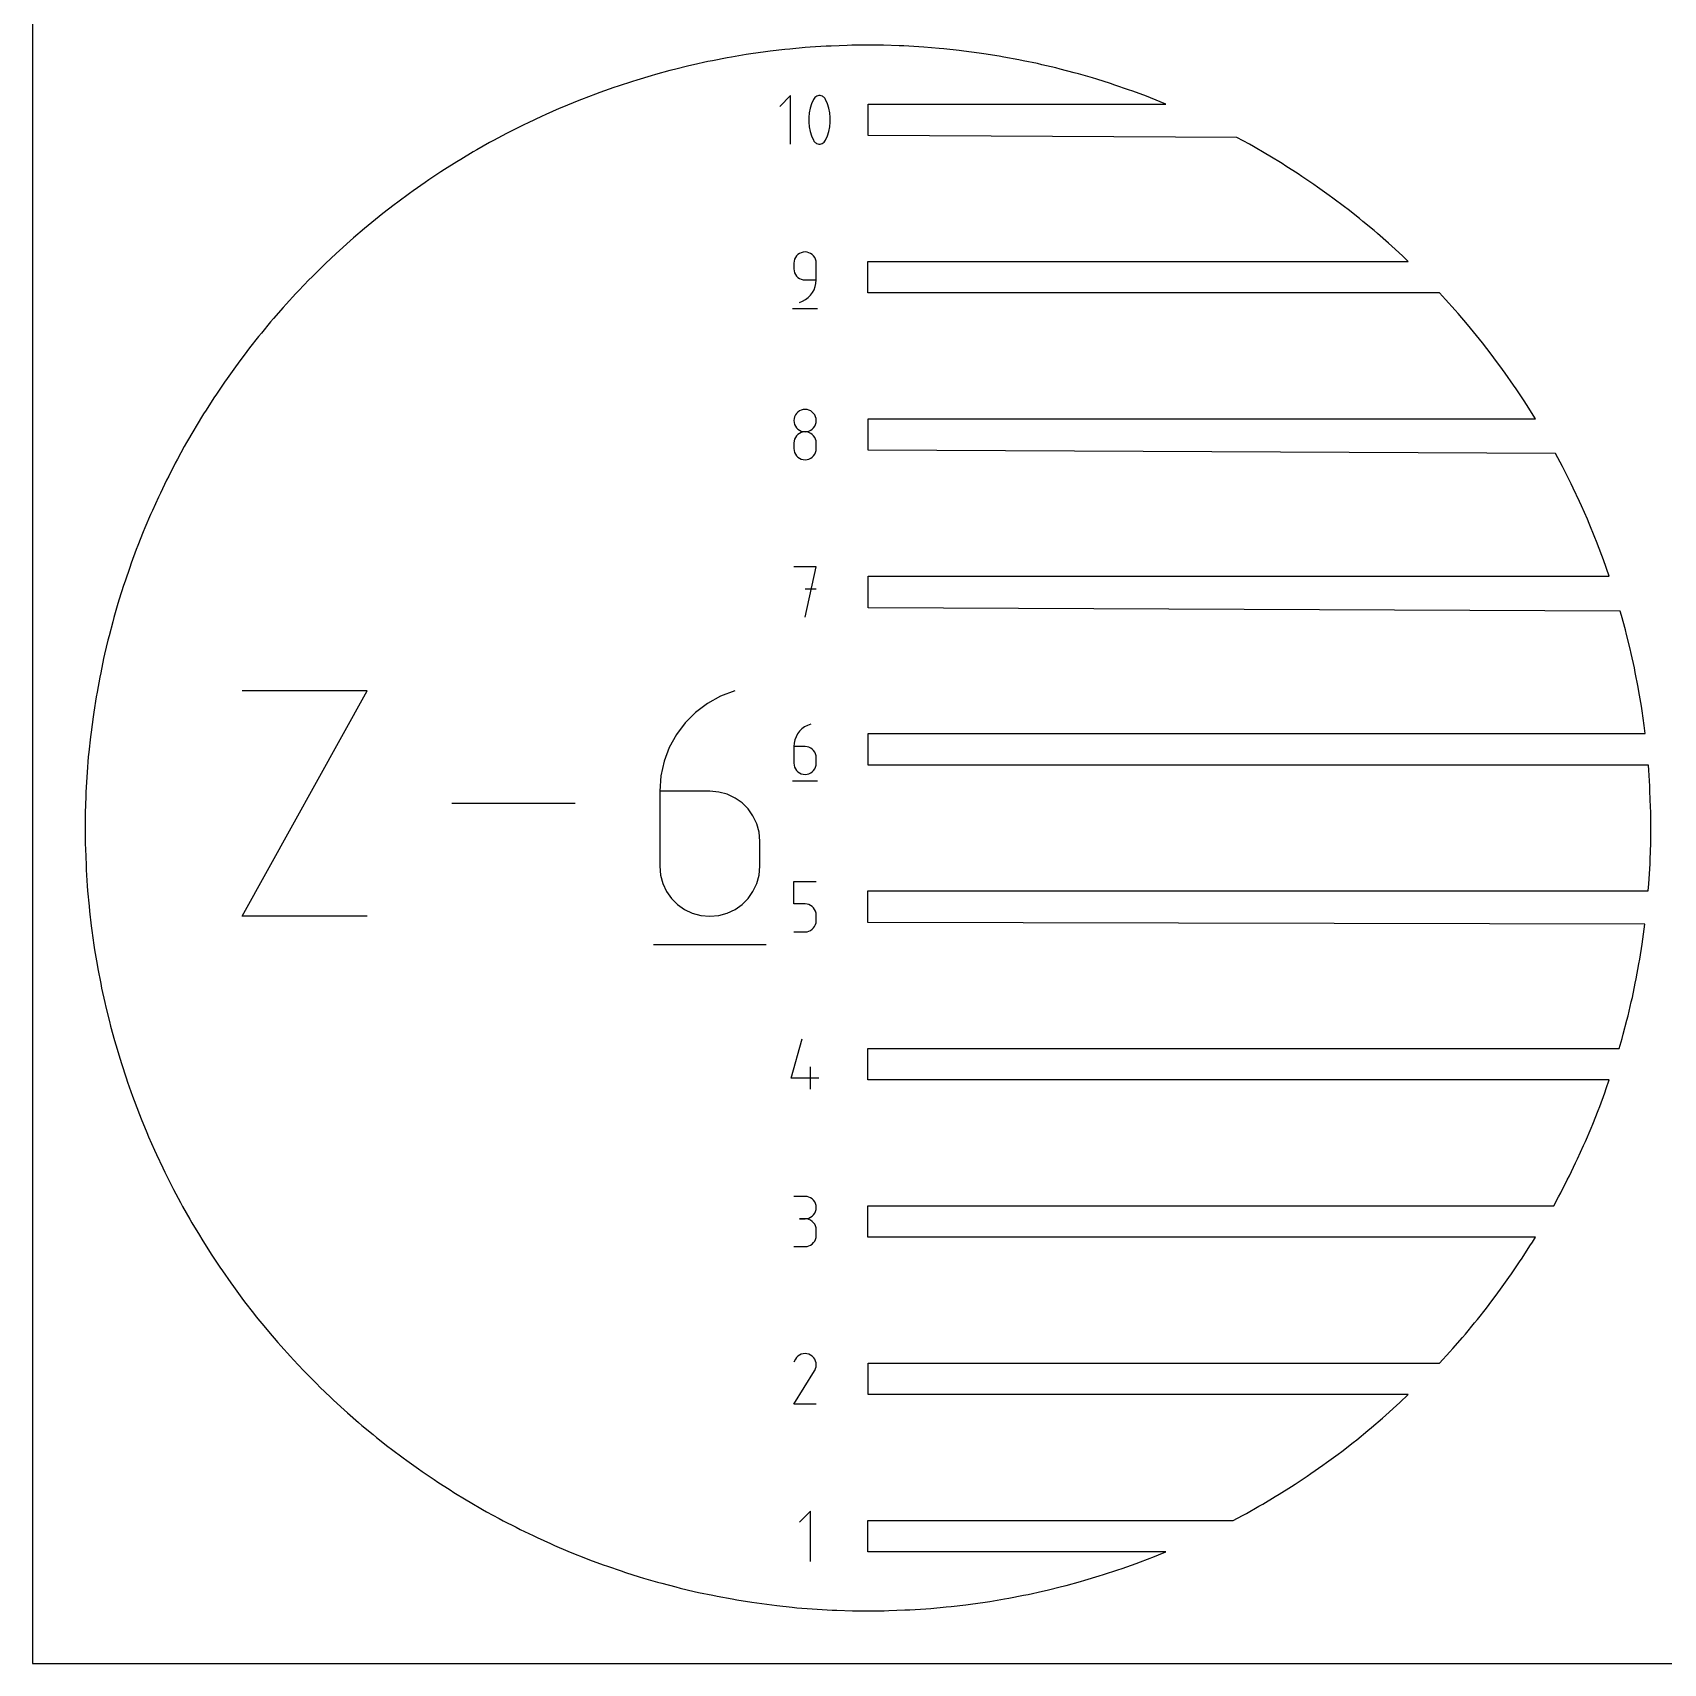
# Model space of a CAD drawing. Extents: x 0 to 1000, y 0 to 1000.
# Drawn here: x 0 to 207.2, y 0 to 207.2 of the extents above; entities that cross this region are included whole.
import ezdxf

# ---------------------------------------------------------------- set-up
doc = ezdxf.new("R2010")
doc.units = 0

msp = doc.modelspace()

# ---------------------------------------------------------------- linework, layer by layer
at = {"layer": 'annotation', "color": 1}
for p, q in [((96.329718, 199.238645), (94.960947, 197.869488)), ((96.329718, 193.081685), (96.329718, 199.238645)), ((99.407418, 198.995914), (99.308367, 198.883282)), ((99.522763, 199.087918), (99.407418, 198.995914)), ((99.651121, 199.158204), (99.522763, 199.087918)), ((99.789212, 199.205683), (99.651121, 199.158204)), ((99.933759, 199.229264), (99.789212, 199.205683)), ((100.081479, 199.227857), (99.933759, 199.229264)), ((100.229095, 199.200373), (100.081479, 199.227857)), ((100.373327, 199.14572), (100.229095, 199.200373)), ((100.428541, 199.116706), (100.373327, 199.14572)), ((100.373327, 199.14572), (100.373327, 199.14572)), ((100.481524, 199.083379), (100.428541, 199.116706)), ((100.532019, 199.046003), (100.481524, 199.083379)), ((100.579769, 199.004843), (100.532019, 199.046003)), ((100.624515, 198.960161), (100.579769, 199.004843)), ((100.666001, 198.912222), (100.624515, 198.960161)), ((98.697853, 197.042334), (98.63885, 196.452692)), ((98.815861, 197.624987), (98.697853, 197.042334)), ((98.992872, 198.196098), (98.815861, 197.624987)), ((99.228888, 198.751113), (98.992872, 198.196098)), ((99.308367, 198.883282), (99.228888, 198.751113)), ((99.228888, 198.751113), (99.228888, 198.751113)), ((100.703968, 198.86129), (100.666001, 198.912222)), ((100.738161, 198.807627), (100.703968, 198.86129)), ((100.768321, 198.751499), (100.738161, 198.807627)), ((101.00548, 198.19534), (100.768321, 198.751499)), ((100.768321, 198.751499), (100.768321, 198.751499)), ((101.183349, 197.623371), (101.00548, 198.19534)), ((101.301929, 197.040146), (101.183349, 197.623371)), ((101.361219, 196.450218), (101.301929, 197.040146)), ((98.63885, 196.452692), (98.63885, 195.860617)), ((98.63885, 195.860617), (98.697853, 195.270661)), ((98.697853, 195.270661), (98.815861, 194.687378)), ((101.183349, 194.685762), (101.301929, 195.268473)), ((101.301929, 195.268473), (101.361219, 195.858143)), ((101.361219, 195.858143), (101.361219, 196.450218)), ((98.815861, 194.687378), (98.992872, 194.115323)), ((98.992872, 194.115323), (99.228888, 193.55905)), ((99.228888, 193.55905), (99.228888, 193.55905)), ((99.228888, 193.55905), (99.258938, 193.503033)), ((99.258938, 193.503033), (99.292878, 193.449638)), ((99.292878, 193.449638), (99.330564, 193.399027)), ((99.330564, 193.399027), (99.371854, 193.351362)), ((99.371854, 193.351362), (99.416605, 193.306805)), ((99.416605, 193.306805), (99.464674, 193.265518)), ((99.464674, 193.265518), (99.515917, 193.227663)), ((99.515917, 193.227663), (99.570193, 193.193402)), ((99.570193, 193.193402), (99.627356, 193.162898)), ((99.627356, 193.162898), (99.627356, 193.162898)), ((99.627356, 193.162898), (99.770452, 193.109405)), ((99.770452, 193.109405), (99.917208, 193.082829)), ((99.917208, 193.082829), (100.064308, 193.082086)), ((100.064308, 193.082086), (100.208433, 193.106092)), ((100.208433, 193.106092), (100.346266, 193.153764)), ((100.346266, 193.153764), (100.474489, 193.224018)), ((100.474489, 193.224018), (100.589784, 193.315771)), ((100.589784, 193.315771), (100.688834, 193.427938)), ((100.688834, 193.427938), (100.768321, 193.559436)), ((100.768321, 193.559436), (101.00548, 194.114565)), ((100.768321, 193.559436), (100.768321, 193.559436)), ((101.00548, 194.114565), (101.183349, 194.685762)), ((96.824713, 178.433337), (96.758577, 178.192637)), ((96.929991, 178.65503), (96.824713, 178.433337)), ((97.07036, 178.853683), (96.929991, 178.65503)), ((97.24177, 179.025261), (97.07036, 178.853683)), ((97.440172, 179.165732), (97.24177, 179.025261)), ((97.661515, 179.271062), (97.440172, 179.165732)), ((97.901751, 179.337217), (97.661515, 179.271062)), ((98.156828, 179.360166), (97.901751, 179.337217)), ((98.412433, 179.337217), (98.156828, 179.360166)), ((98.156828, 179.360166), (98.156828, 179.360166)), ((98.652949, 179.271062), (98.412433, 179.337217)), ((98.874375, 179.165732), (98.652949, 179.271062)), ((99.072711, 179.025261), (98.874375, 179.165732)), ((99.243956, 178.853683), (99.072711, 179.025261)), ((99.384111, 178.65503), (99.243956, 178.853683)), ((99.489173, 178.433337), (99.384111, 178.65503)), ((99.555145, 178.192637), (99.489173, 178.433337)), ((96.758577, 178.192637), (96.735631, 177.936962)), ((96.735631, 177.936962), (96.735631, 177.225361)), ((96.735631, 177.225361), (96.735631, 177.225361)), ((96.735631, 177.225361), (96.758577, 176.9697)), ((96.758577, 176.9697), (96.824713, 176.729036)), ((96.824713, 176.729036), (96.929991, 176.507397)), ((96.929991, 176.507397), (97.07036, 176.308808)), ((97.07036, 176.308808), (97.24177, 176.137296)), ((99.578024, 177.936962), (99.555145, 178.192637)), ((99.578024, 175.802559), (99.578024, 177.936962)), ((99.578024, 177.936962), (99.578024, 177.936962)), ((97.24177, 176.137296), (97.440172, 175.996889)), ((97.440172, 175.996889), (97.661515, 175.891612)), ((97.661515, 175.891612), (97.901751, 175.825493)), ((97.901751, 175.825493), (98.156828, 175.802559)), ((98.156828, 175.802559), (99.578024, 175.802559)), ((98.855627, 173.864688), (99.10541, 174.197896)), ((99.10541, 174.197896), (99.306396, 174.563503)), ((99.306396, 174.563503), (99.454731, 174.956293)), ((99.454731, 174.956293), (99.546558, 175.37105)), ((99.546558, 175.37105), (99.578024, 175.802559)), ((96.558032, 172.160166), (99.758032, 172.160166)), ((97.445627, 172.960166), (97.852048, 173.111618)), ((97.445627, 172.960166), (97.445627, 172.960166)), ((97.852048, 173.111618), (98.225091, 173.316333)), ((98.225091, 173.316333), (98.560903, 173.569095)), ((98.560903, 173.569095), (98.855627, 173.864688)), ((96.762824, 158.18763), (96.739891, 157.93315)), ((96.739891, 157.93315), (96.739891, 157.93315)), ((96.739891, 157.93315), (96.762837, 157.677476)), ((96.828927, 158.4274), (96.762824, 158.18763)), ((96.762837, 157.677476), (96.828973, 157.436775)), ((96.934162, 158.648394), (96.828927, 158.4274)), ((97.074488, 158.846545), (96.934162, 158.648394)), ((97.245865, 159.017787), (97.074488, 158.846545)), ((97.444254, 159.158054), (97.245865, 159.017787)), ((97.665614, 159.26328), (97.444254, 159.158054)), ((97.905905, 159.329397), (97.665614, 159.26328)), ((98.161088, 159.35234), (97.905905, 159.329397)), ((98.416271, 159.329397), (98.161088, 159.35234)), ((98.161088, 159.35234), (98.161088, 159.35234)), ((98.656562, 159.26328), (98.416271, 159.329397)), ((98.877922, 159.158054), (98.656562, 159.26328)), ((99.076311, 159.017787), (98.877922, 159.158054)), ((99.247688, 158.846545), (99.076311, 159.017787)), ((99.388014, 158.648394), (99.247688, 158.846545)), ((99.493249, 158.4274), (99.388014, 158.648394)), ((99.493203, 157.436775), (99.559339, 157.677476)), ((99.559352, 158.18763), (99.493249, 158.4274)), ((99.559339, 157.677476), (99.582285, 157.93315)), ((99.582285, 157.93315), (99.559352, 158.18763)), ((99.582285, 157.93315), (99.582285, 157.93315)), ((96.828927, 155.583307), (96.762824, 155.3427)), ((96.934162, 155.80493), (96.828927, 155.583307)), ((96.828973, 157.436775), (96.934251, 157.215082)), ((97.074488, 156.003532), (96.934162, 155.80493)), ((96.934251, 157.215082), (97.07462, 157.01643)), ((97.245865, 156.175077), (97.074488, 156.003532)), ((97.07462, 157.01643), (97.24603, 156.844851)), ((97.444254, 156.315527), (97.245865, 156.175077)), ((97.24603, 156.844851), (97.444432, 156.704381)), ((97.665614, 156.420847), (97.444254, 156.315527)), ((97.444432, 156.704381), (97.665776, 156.599051)), ((97.905905, 156.486999), (97.665614, 156.420847)), ((97.665776, 156.599051), (97.906011, 156.532895)), ((98.161088, 156.509947), (97.905905, 156.486999)), ((97.906011, 156.532895), (98.161088, 156.509947)), ((98.161088, 156.509947), (98.416165, 156.532895)), ((98.416271, 156.487012), (98.161088, 156.509947)), ((98.161088, 156.509947), (98.161088, 156.509947)), ((98.161088, 156.509947), (98.161088, 156.509947)), ((98.416165, 156.532895), (98.6564, 156.599051)), ((98.656562, 156.420893), (98.416271, 156.487012)), ((98.6564, 156.599051), (98.877744, 156.704381)), ((98.877922, 156.315617), (98.656562, 156.420893)), ((98.877744, 156.704381), (99.076146, 156.844851)), ((99.076311, 156.175209), (98.877922, 156.315617)), ((99.076146, 156.844851), (99.247556, 157.01643)), ((99.247688, 156.003698), (99.076311, 156.175209)), ((99.247556, 157.01643), (99.387925, 157.215082)), ((99.388014, 155.805109), (99.247688, 156.003698)), ((99.387925, 157.215082), (99.493203, 157.436775)), ((99.493249, 155.583469), (99.388014, 155.805109)), ((99.559352, 155.342805), (99.493249, 155.583469)), ((96.762824, 155.3427), (96.739891, 155.087145)), ((96.739891, 155.087145), (96.739891, 154.379155)), ((96.739891, 154.379155), (96.739891, 154.379155)), ((96.739891, 154.379155), (96.762837, 154.123618)), ((96.762837, 154.123618), (96.828973, 153.883287)), ((96.828973, 153.883287), (96.934251, 153.662128)), ((96.934251, 153.662128), (97.07462, 153.464109)), ((97.07462, 153.464109), (97.24603, 153.293197)), ((99.076146, 153.293197), (99.247556, 153.464109)), ((99.247556, 153.464109), (99.387925, 153.662128)), ((99.387925, 153.662128), (99.493203, 153.883287)), ((99.493203, 153.883287), (99.559339, 154.123618)), ((99.559339, 154.123618), (99.582285, 154.379155)), ((99.582285, 155.087145), (99.559352, 155.342805)), ((99.582285, 154.379155), (99.582285, 155.087145)), ((99.582285, 155.087145), (99.582285, 155.087145)), ((97.24603, 153.293197), (97.444432, 153.153359)), ((97.444432, 153.153359), (97.665776, 153.048563)), ((97.665776, 153.048563), (97.906011, 152.982776)), ((97.906011, 152.982776), (98.161088, 152.959965)), ((98.161088, 152.959965), (98.416165, 152.982776)), ((98.161088, 152.959965), (98.161088, 152.959965)), ((98.416165, 152.982776), (98.6564, 153.048563)), ((98.6564, 153.048563), (98.877744, 153.153359)), ((98.877744, 153.153359), (99.076146, 153.293197)), ((99.585744, 139.360167), (96.739739, 139.360167)), ((98.162942, 132.960167), (99.585744, 139.360167)), ((99.585744, 136.510148), (98.162942, 136.510148)), ((26.614537, 94.941244), (42.526171, 123.597999)), ((42.526171, 123.597999), (26.614537, 123.597999)), ((87.423597, 122.914482), (85.750752, 121.993525)), ((89.246602, 123.597999), (87.423597, 122.914482)), ((89.246602, 123.597999), (89.246602, 123.597999)), ((84.245238, 120.858201), (82.924227, 119.531584)), ((85.750752, 121.993525), (84.245238, 120.858201)), ((82.924227, 119.531584), (81.804892, 118.036749)), ((97.464916, 118.452002), (97.214932, 118.118156)), ((97.759942, 118.74828), (97.464916, 118.452002)), ((98.096173, 119.001835), (97.759942, 118.74828)), ((98.469774, 119.207515), (98.096173, 119.001835)), ((98.876911, 119.360167), (98.469774, 119.207515)), ((98.876911, 119.360167), (98.876911, 119.360167)), ((80.904406, 116.396769), (80.23994, 114.634719)), ((81.804892, 118.036749), (80.904406, 116.396769)), ((96.773576, 116.942737), (96.742106, 116.510148)), ((96.742106, 116.510148), (96.742106, 114.382969)), ((98.163303, 116.510148), (96.742106, 116.510148)), ((96.865426, 117.358371), (96.773576, 116.942737)), ((97.013824, 117.751895), (96.865426, 117.358371)), ((97.214932, 118.118156), (97.013824, 117.751895)), ((98.418909, 116.487338), (98.163303, 116.510148)), ((98.659425, 116.421551), (98.418909, 116.487338)), ((98.880851, 116.316755), (98.659425, 116.421551)), ((99.079186, 116.176917), (98.880851, 116.316755)), ((99.250432, 116.006005), (99.079186, 116.176917)), ((80.23994, 114.634719), (79.828667, 112.773672)), ((96.742106, 114.382969), (96.742106, 114.382969)), ((96.742106, 114.382969), (96.765052, 114.127308)), ((96.765052, 114.127308), (96.831188, 113.886645)), ((99.390586, 115.807986), (99.250432, 116.006005)), ((99.495649, 115.586827), (99.390586, 115.807986)), ((99.56162, 115.346495), (99.495649, 115.586827)), ((99.495649, 113.886645), (99.56162, 114.127308)), ((99.5845, 115.090958), (99.56162, 115.346495)), ((99.56162, 114.127308), (99.5845, 114.382969)), ((99.5845, 114.382969), (99.5845, 115.090958)), ((99.5845, 115.090958), (99.5845, 115.090958)), ((79.828667, 112.773672), (79.68776, 110.836703)), ((96.564106, 112.160167), (99.764106, 112.160167)), ((96.831188, 113.886645), (96.936466, 113.665005)), ((96.936466, 113.665005), (97.076835, 113.466416)), ((97.076835, 113.466416), (97.248245, 113.294904)), ((97.248245, 113.294904), (97.446647, 113.154497)), ((97.446647, 113.154497), (97.667991, 113.04922)), ((97.667991, 113.04922), (97.908226, 112.983101)), ((97.908226, 112.983101), (98.163303, 112.960167)), ((98.163303, 112.960167), (98.418909, 112.983101)), ((98.163303, 112.960167), (98.163303, 112.960167)), ((98.418909, 112.983101), (98.659425, 113.04922)), ((98.659425, 113.04922), (98.880851, 113.154497)), ((98.880851, 113.154497), (99.079186, 113.294904)), ((99.079186, 113.294904), (99.250432, 113.466416)), ((99.250432, 113.466416), (99.390586, 113.665005)), ((99.390586, 113.665005), (99.495649, 113.886645)), ((79.68776, 110.836703), (79.68776, 101.312007)), ((86.051336, 110.836703), (79.68776, 110.836703)), ((87.19584, 110.734566), (86.051336, 110.836703)), ((88.272779, 110.439997), (87.19584, 110.734566)), ((89.26424, 109.970761), (88.272779, 110.439997)), ((90.152312, 109.344622), (89.26424, 109.970761)), ((68.944173, 109.269621), (53.27515, 109.269621)), ((90.919082, 108.579343), (90.152312, 109.344622)), ((91.546639, 107.692688), (90.919082, 108.579343)), ((92.017071, 106.702423), (91.546639, 107.692688)), ((92.312465, 105.62631), (92.017071, 106.702423)), ((92.414911, 104.482114), (92.312465, 105.62631)), ((92.414911, 101.312007), (92.414911, 104.482114)), ((92.414911, 104.482114), (92.414911, 104.482114)), ((79.68776, 101.312007), (79.68776, 101.312007)), ((79.68776, 101.312007), (79.790502, 100.167257)), ((79.790502, 100.167257), (80.086636, 99.089657)), ((92.017071, 99.089657), (92.312465, 100.167257)), ((92.312465, 100.167257), (92.414911, 101.312007)), ((80.086636, 99.089657), (80.558029, 98.097239)), ((80.558029, 98.097239), (81.186547, 97.208034)), ((90.919082, 97.208034), (91.546639, 98.097239)), ((91.546639, 98.097239), (92.017071, 99.089657)), ((96.734234, 96.510149), (96.734234, 99.360167)), ((96.734234, 99.360167), (99.576627, 99.360167)), ((81.186547, 97.208034), (81.954057, 96.44007)), ((81.954057, 96.44007), (82.842425, 95.811379)), ((82.842425, 95.811379), (83.833516, 95.339991)), ((83.833516, 95.339991), (84.909198, 95.043935)), ((87.19584, 95.043935), (88.272779, 95.339991)), ((88.272779, 95.339991), (89.26424, 95.811379)), ((89.26424, 95.811379), (90.152312, 96.44007)), ((90.152312, 96.44007), (90.919082, 97.208034)), ((98.155431, 96.510149), (96.734234, 96.510149)), ((98.410614, 96.487338), (98.155431, 96.510149)), ((98.650905, 96.421551), (98.410614, 96.487338)), ((98.872265, 96.316755), (98.650905, 96.421551)), ((99.070654, 96.176918), (98.872265, 96.316755)), ((99.242031, 96.006005), (99.070654, 96.176918)), ((99.382357, 95.807986), (99.242031, 96.006005)), ((99.487592, 95.586827), (99.382357, 95.807986)), ((99.553695, 95.346496), (99.487592, 95.586827)), ((99.576627, 95.090959), (99.553695, 95.346496)), ((42.526171, 94.941244), (26.614537, 94.941244)), ((84.909198, 95.043935), (86.051336, 94.941244)), ((86.051336, 94.941244), (87.19584, 95.043935)), ((86.051336, 94.941244), (86.051336, 94.941244)), ((98.872087, 93.154497), (99.070488, 93.294905)), ((99.070488, 93.294905), (99.241899, 93.466417)), ((99.241899, 93.466417), (99.382268, 93.665006)), ((99.382268, 93.665006), (99.487545, 93.886645)), ((99.487545, 93.886645), (99.553682, 94.127309)), ((99.553682, 94.127309), (99.576627, 94.382969)), ((99.576627, 94.382969), (99.576627, 95.090959)), ((99.576627, 95.090959), (99.576627, 95.090959)), ((78.890741, 91.359149), (93.219119, 91.359149)), ((96.734234, 92.960167), (98.155431, 92.960167)), ((98.155431, 92.960167), (98.410508, 92.983102)), ((98.155431, 92.960167), (98.155431, 92.960167)), ((98.410508, 92.983102), (98.650743, 93.049221)), ((98.650743, 93.049221), (98.872087, 93.154497)), ((96.378996, 74.38297), (97.798186, 79.360168)), ((98.867394, 72.960168), (98.867394, 75.802561)), ((99.932589, 74.38297), (96.378996, 74.38297)), ((98.157652, 59.352743), (96.736455, 59.352743)), ((98.413257, 59.329801), (98.157652, 59.352743)), ((98.653773, 59.263683), (98.413257, 59.329801)), ((98.8752, 59.158458), (98.653773, 59.263683)), ((99.073535, 59.018191), (98.8752, 59.158458)), ((99.24478, 58.846948), (99.073535, 59.018191)), ((99.384935, 58.648797), (99.24478, 58.846948)), ((99.489998, 58.427803), (99.384935, 58.648797)), ((99.555969, 58.188033), (99.489998, 58.427803)), ((99.578848, 57.933554), (99.555969, 58.188033)), ((98.157652, 56.51035), (97.44605, 56.51035)), ((97.44605, 56.51035), (98.157652, 56.51035)), ((98.157652, 56.51035), (98.413257, 56.533298)), ((98.413257, 56.487408), (98.157652, 56.51035)), ((98.157652, 56.51035), (98.157652, 56.51035)), ((98.413257, 56.533298), (98.653773, 56.599454)), ((98.653773, 56.42129), (98.413257, 56.487408)), ((98.653773, 56.599454), (98.8752, 56.704784)), ((98.8752, 56.316065), (98.653773, 56.42129)), ((98.8752, 56.704784), (99.073535, 56.845255)), ((99.073535, 56.175798), (98.8752, 56.316065)), ((99.073535, 56.845255), (99.24478, 57.016833)), ((99.24478, 56.004555), (99.073535, 56.175798)), ((99.24478, 57.016833), (99.384935, 57.215486)), ((99.384935, 55.806404), (99.24478, 56.004555)), ((99.384935, 57.215486), (99.489998, 57.437179)), ((99.489998, 57.437179), (99.555969, 57.677879)), ((99.555969, 57.677879), (99.578848, 57.933554)), ((99.578848, 57.933554), (99.578848, 57.933554)), ((99.489998, 55.58541), (99.384935, 55.806404)), ((99.384935, 53.664137), (99.489998, 53.885147)), ((99.555969, 55.34564), (99.489998, 55.58541)), ((99.489998, 53.885147), (99.555969, 54.124973)), ((99.578848, 55.09116), (99.555969, 55.34564)), ((99.555969, 54.124973), (99.578848, 54.379559)), ((99.578848, 54.379559), (99.578848, 55.09116)), ((99.578848, 55.09116), (99.578848, 55.09116)), ((96.736455, 52.960369), (98.157652, 52.960369)), ((98.157652, 52.960369), (98.413257, 52.983299)), ((98.157652, 52.960369), (98.157652, 52.960369)), ((98.413257, 52.983299), (98.653773, 53.049383)), ((98.653773, 53.049383), (98.8752, 53.154565)), ((98.8752, 53.154565), (99.073535, 53.294789)), ((99.073535, 53.294789), (99.24478, 53.465999)), ((99.24478, 53.465999), (99.384935, 53.664137)), ((96.930963, 38.648515), (96.744333, 38.290507)), ((97.079069, 38.858531), (96.930963, 38.648515)), ((97.256763, 39.033846), (97.079069, 38.858531)), ((97.45864, 39.173056), (97.256763, 39.033846)), ((97.679297, 39.274756), (97.45864, 39.173056)), ((97.913329, 39.337543), (97.679297, 39.274756)), ((98.155332, 39.360013), (97.913329, 39.337543)), ((98.399902, 39.340761), (98.155332, 39.360013)), ((98.641634, 39.278385), (98.399902, 39.340761)), ((98.875124, 39.17148), (98.641634, 39.278385)), ((99.083957, 39.023189), (98.875124, 39.17148)), ((98.875124, 39.17148), (98.875124, 39.17148)), ((99.258563, 38.845241), (99.083957, 39.023189)), ((99.397391, 38.643089), (99.258563, 38.845241)), ((99.392069, 37.227319), (99.500515, 37.460162)), ((99.498888, 38.422188), (99.397391, 38.643089)), ((99.561501, 38.187991), (99.498888, 38.422188)), ((99.500515, 37.460162), (99.563868, 37.701524)), ((99.583679, 37.945951), (99.561501, 38.187991)), ((99.563868, 37.701524), (99.583679, 37.945951)), ((96.740319, 32.960117), (99.366784, 37.188387)), ((99.366784, 37.188387), (99.369924, 37.192272)), ((99.366784, 37.188387), (99.366784, 37.188387)), ((99.369924, 37.192272), (99.372935, 37.196191)), ((99.372935, 37.196191), (99.375837, 37.200175)), ((99.375837, 37.200175), (99.378649, 37.204259)), ((99.378649, 37.204259), (99.381393, 37.208474)), ((99.381393, 37.208474), (99.384087, 37.212855)), ((99.384087, 37.212855), (99.386751, 37.217434)), ((99.386751, 37.217434), (99.389405, 37.222244)), ((99.389405, 37.222244), (99.392069, 37.227319)), ((99.392069, 37.227319), (99.392069, 37.227319)), ((99.582713, 32.960117), (96.740319, 32.960117)), ((98.869616, 19.360169), (97.446814, 17.936966)), ((98.869616, 12.960169), (98.869616, 19.360169))]:
    msp.add_line(p, q, dxfattribs=at)
at = {"layer": 'boundary', "color": 5}
for p, q in [((98.169755, 205.33145), (96.21203, 205.148183)), ((98.799202, 205.373687), (98.169755, 205.33145)), ((100.830037, 205.509958), (98.799202, 205.373687)), ((101.46039, 205.53531), (100.830037, 205.509958)), ((103.494146, 205.617105), (101.46039, 205.53531)), ((104.124952, 205.625556), (103.494146, 205.617105)), ((106.476373, 205.650706), (104.124952, 205.625556)), ((107.496561, 205.64386), (106.476373, 205.650706)), ((108.114854, 205.62743), (107.496561, 205.64386)), ((110.109699, 205.574416), (108.114854, 205.62743)), ((110.707726, 205.543032), (110.109699, 205.574416)), ((112.637192, 205.441778), (110.707726, 205.543032)), ((113.243078, 205.394389), (112.637192, 205.441778)), ((115.197895, 205.241498), (113.243078, 205.394389)), ((115.803735, 205.178324), (115.197895, 205.241498)), ((117.758403, 204.974497), (115.803735, 205.178324)), ((83.966648, 203.140205), (83.394053, 203.013119)), ((85.814056, 203.550239), (83.966648, 203.140205)), ((86.38964, 203.663022), (85.814056, 203.550239)), ((88.246691, 204.026906), (86.38964, 203.663022)), ((88.824905, 204.125312), (88.246691, 204.026906)), ((90.690447, 204.442814), (88.824905, 204.125312)), ((91.270933, 204.526789), (90.690447, 204.442814)), ((93.143805, 204.797716), (91.270933, 204.526789)), ((93.726204, 204.867198), (93.143805, 204.797716)), ((95.605243, 205.091378), (93.726204, 204.867198)), ((96.21203, 205.148183), (95.605243, 205.091378)), ((118.360875, 204.895885), (117.758403, 204.974497)), ((120.30468, 204.642267), (118.360875, 204.895885)), ((120.902111, 204.548617), (120.30468, 204.642267)), ((122.829652, 204.246452), (120.902111, 204.548617)), ((123.421084, 204.138151), (122.829652, 204.246452)), ((125.329273, 203.788732), (123.421084, 204.138151)), ((125.887712, 203.672039), (125.329273, 203.788732)), ((127.689451, 203.295546), (125.887712, 203.672039)), ((128.2449, 203.165355), (127.689451, 203.295546)), ((130.036985, 202.745308), (128.2449, 203.165355)), ((76.224799, 201.042545), (74.427356, 200.450721)), ((76.786304, 201.21204), (76.224799, 201.042545)), ((78.597934, 201.758881), (76.786304, 201.21204)), ((79.163487, 201.914332), (78.597934, 201.758881)), ((80.988179, 202.415883), (79.163487, 201.914332)), ((81.557431, 202.557195), (80.988179, 202.415883)), ((83.394053, 203.013119), (81.557431, 202.557195)), ((130.589114, 202.601694), (130.036985, 202.745308)), ((132.370496, 202.138337), (130.589114, 202.601694)), ((132.918983, 201.981385), (132.370496, 202.138337)), ((134.68861, 201.47501), (132.918983, 201.981385)), ((135.233134, 201.304814), (134.68861, 201.47501)), ((136.989976, 200.755693), (135.233134, 201.304814)), ((71.535739, 199.433635), (69.770005, 198.753022)), ((72.088105, 199.630886), (71.535739, 199.433635)), ((73.870247, 200.267293), (72.088105, 199.630886)), ((74.427356, 200.450721), (73.870247, 200.267293)), ((137.530215, 200.572352), (136.989976, 200.755693)), ((139.27323, 199.980829), (137.530215, 200.572352)), ((139.808866, 199.78445), (139.27323, 199.980829)), ((141.537036, 199.150851), (139.808866, 199.78445)), ((142.067757, 198.941552), (141.537036, 199.150851)), ((66.932642, 197.593156), (65.203004, 196.825438)), ((67.474496, 197.817677), (66.932642, 197.593156)), ((69.222725, 198.542067), (67.474496, 197.817677)), ((69.770005, 198.753022), (69.222725, 198.542067)), ((106.161526, 194.160165), (106.161526, 198.160165)), ((106.161526, 198.160165), (144.031118, 198.160165)), ((144.031118, 198.160165), (142.067757, 198.941552)), ((62.426931, 195.525681), (60.737684, 194.672763)), ((62.956929, 195.776911), (62.426931, 195.525681)), ((64.66691, 196.587486), (62.956929, 195.776911)), ((65.203004, 196.825438), (64.66691, 196.587486)), ((58.07263, 193.259992), (56.472148, 192.350896)), ((58.579323, 193.531715), (58.07263, 193.259992)), ((60.214108, 194.408404), (58.579323, 193.531715)), ((60.737684, 194.672763), (60.214108, 194.408404)), ((153.019799, 193.920726), (106.161526, 194.160165)), ((154.637923, 193.043414), (153.019799, 193.920726)), ((155.132717, 192.75942), (154.637923, 193.043414)), ((156.729105, 191.84315), (155.132717, 192.75942)), ((53.909011, 190.827795), (52.354452, 189.842224)), ((54.3981, 191.121503), (53.909011, 190.827795)), ((55.976087, 192.069125), (54.3981, 191.121503)), ((56.472148, 192.350896), (55.976087, 192.069125)), ((157.21687, 191.547253), (156.729105, 191.84315)), ((158.790588, 190.592572), (157.21687, 191.547253)), ((51.872626, 189.536749), (50.342411, 188.513789)), ((52.354452, 189.842224), (51.872626, 189.536749)), ((159.271041, 190.284938), (158.790588, 190.592572)), ((160.821164, 189.292397), (159.271041, 190.284938)), ((161.294019, 188.97321), (160.821164, 189.292397)), ((162.81963, 187.943395), (161.294019, 188.97321)), ((47.896686, 186.80853), (46.41783, 185.712628)), ((48.363148, 187.13699), (47.896686, 186.80853)), ((49.868129, 188.196728), (48.363148, 187.13699)), ((50.342411, 188.513789), (49.868129, 188.196728)), ((163.284614, 187.612846), (162.81963, 187.943395)), ((164.784827, 186.546369), (163.284614, 187.612846)), ((165.241662, 186.204647), (164.784827, 186.546369)), ((45.959467, 185.372961), (44.507602, 184.241549)), ((46.41783, 185.712628), (45.959467, 185.372961)), ((166.715587, 185.102127), (165.241662, 186.204647)), ((167.164006, 184.749436), (166.715587, 185.102127)), ((168.610788, 183.611525), (167.164006, 184.749436)), ((42.63358, 182.724613), (42.192211, 182.363135)), ((44.057603, 183.890874), (42.63358, 182.724613)), ((44.507602, 184.241549), (44.057603, 183.890874)), ((169.050531, 183.248071), (168.610788, 183.611525)), ((170.4693, 182.075427), (169.050531, 183.248071)), ((40.364387, 180.790633), (38.998554, 179.556745)), ((40.796866, 181.162699), (40.364387, 180.790633)), ((42.192211, 182.363135), (40.796866, 181.162699)), ((170.900108, 181.701426), (170.4693, 182.075427)), ((172.290055, 180.494751), (170.900108, 181.701426)), ((172.711671, 180.110417), (172.290055, 180.494751)), ((38.575217, 179.174306), (37.239672, 177.907682)), ((38.998554, 179.556745), (38.575217, 179.174306)), ((174.071968, 178.870414), (172.711671, 180.110417)), ((174.814163, 178.160166), (174.071968, 178.870414)), ((35.521273, 176.216475), (35.116962, 175.813975)), ((36.825729, 177.515098), (35.521273, 176.216475)), ((37.239672, 177.907682), (36.825729, 177.515098)), ((106.158032, 174.160166), (106.158032, 178.160166)), ((106.158032, 178.160166), (174.814163, 178.160166)), ((33.844363, 174.484129), (33.449925, 174.071951)), ((35.116962, 175.813975), (33.844363, 174.484129)), ((178.78069, 174.160166), (106.158032, 174.160166)), ((179.174318, 173.745122), (178.78069, 174.160166)), ((31.825585, 172.290042), (30.618909, 170.9001)), ((32.209918, 172.711659), (31.825585, 172.290042)), ((33.449925, 174.071951), (32.209918, 172.711659)), ((179.556756, 173.321786), (179.174318, 173.745122)), ((180.790644, 171.955943), (179.556756, 173.321786)), ((30.244908, 170.469294), (29.072272, 169.050515)), ((30.618909, 170.9001), (30.244908, 170.469294)), ((181.16271, 171.523464), (180.790644, 171.955943)), ((182.363141, 170.128119), (181.16271, 171.523464)), ((182.724619, 169.686751), (182.363141, 170.128119)), ((28.708819, 168.610774), (27.570899, 167.163997)), ((29.072272, 169.050515), (28.708819, 168.610774)), ((183.890881, 168.262731), (182.724619, 169.686751)), ((184.241556, 167.812733), (183.890881, 168.262731)), ((27.218207, 166.715574), (26.115687, 165.241654)), ((27.570899, 167.163997), (27.218207, 166.715574)), ((185.372968, 166.360863), (184.241556, 167.812733)), ((185.712637, 165.9025), (185.372968, 166.360863)), ((186.808534, 164.423644), (185.712637, 165.9025)), ((25.773966, 164.78482), (24.707484, 163.284608)), ((26.115687, 165.241654), (25.773966, 164.78482)), ((187.136993, 163.957182), (186.808534, 164.423644)), ((188.196735, 162.452206), (187.136993, 163.957182)), ((24.376932, 162.819625), (23.347122, 161.294014)), ((24.707484, 163.284608), (24.376932, 162.819625)), ((188.513796, 161.977922), (188.196735, 162.452206)), ((189.536755, 160.447703), (188.513796, 161.977922)), ((23.027938, 160.821157), (22.035401, 159.271034)), ((23.347122, 161.294014), (23.027938, 160.821157)), ((189.842231, 159.965878), (189.536755, 160.447703)), ((190.978629, 158.160166), (189.842231, 159.965878)), ((21.727769, 158.790583), (20.773079, 157.216863)), ((22.035401, 159.271034), (21.727769, 158.790583)), ((106.161891, 154.160166), (106.161891, 158.160166)), ((106.161891, 158.160166), (190.978629, 158.160166)), ((20.47718, 156.729096), (19.560914, 155.132708)), ((20.773079, 157.216863), (20.47718, 156.729096)), ((19.27692, 154.637915), (18.399607, 153.019791)), ((19.560914, 155.132708), (19.27692, 154.637915)), ((193.531722, 153.741011), (106.161891, 154.160166)), ((194.40841, 152.10623), (193.531722, 153.741011)), ((18.127688, 152.518262), (17.289837, 150.87935)), ((18.399607, 153.019791), (18.127688, 152.518262)), ((194.67277, 151.582654), (194.40841, 152.10623)), ((195.525687, 149.893402), (194.67277, 151.582654)), ((17.030151, 150.371378), (16.232269, 148.712651)), ((17.289837, 150.87935), (17.030151, 150.371378)), ((195.776919, 149.363404), (195.525687, 149.893402)), ((196.587498, 147.653431), (195.776919, 149.363404)), ((15.984968, 148.198536), (15.227514, 146.520954)), ((16.232269, 148.712651), (15.984968, 148.198536)), ((196.825449, 147.117338), (196.587498, 147.653431)), ((14.992745, 146.000998), (14.276163, 144.305554)), ((15.227514, 146.520954), (14.992745, 146.000998)), ((197.593171, 145.387696), (196.825449, 147.117338)), ((197.817695, 144.845841), (197.593171, 145.387696)), ((14.054064, 143.780059), (13.378779, 142.067751)), ((14.276163, 144.305554), (14.054064, 143.780059)), ((198.542076, 143.097612), (197.817695, 144.845841)), ((198.753028, 142.550332), (198.542076, 143.097612)), ((13.169477, 141.53703), (12.535883, 139.808863)), ((13.378779, 142.067751), (13.169477, 141.53703)), ((199.43364, 140.784598), (198.753028, 142.550332)), ((12.339503, 139.273225), (11.747979, 137.53021)), ((12.535883, 139.808863), (12.339503, 139.273225)), ((199.630893, 140.232233), (199.43364, 140.784598)), ((200.362767, 138.160167), (199.630893, 140.232233)), ((11.56464, 136.989971), (11.015519, 135.233132)), ((11.747979, 137.53021), (11.56464, 136.989971)), ((106.163745, 134.160166), (106.163745, 138.160167)), ((106.163745, 138.160167), (200.362767, 138.160167)), ((11.015519, 135.233132), (10.845322, 134.688608)), ((10.338942, 132.918979), (10.181993, 132.370493)), ((10.845322, 134.688608), (10.338942, 132.918979)), ((201.758896, 133.7224), (106.163745, 134.160166)), ((201.914347, 133.156846), (201.758896, 133.7224)), ((202.415889, 131.332157), (201.914347, 133.156846)), ((9.718646, 130.589111), (9.575032, 130.036981)), ((10.181993, 132.370493), (9.718646, 130.589111)), ((202.557202, 130.762906), (202.415889, 131.332157)), ((203.013126, 128.926285), (202.557202, 130.762906)), ((9.575032, 130.036981), (9.154984, 128.244893)), ((203.140214, 128.35369), (203.013126, 128.926285)), ((9.024793, 127.689445), (8.648296, 125.887709)), ((9.154984, 128.244893), (9.024793, 127.689445)), ((203.550248, 126.50628), (203.140214, 128.35369)), ((203.663029, 125.930696), (203.550248, 126.50628)), ((8.531601, 125.32927), (8.182178, 123.421081)), ((8.648296, 125.887709), (8.531601, 125.32927)), ((204.026912, 124.073646), (203.663029, 125.930696)), ((8.073879, 122.829648), (7.771724, 120.902107)), ((8.182178, 123.421081), (8.073879, 122.829648)), ((204.125321, 123.495431), (204.026912, 124.073646)), ((204.442823, 121.629891), (204.125321, 123.495431)), ((7.678071, 120.304676), (7.424448, 118.360873)), ((7.771724, 120.902107), (7.678071, 120.304676)), ((204.526796, 121.049404), (204.442823, 121.629891)), ((204.797723, 119.176532), (204.526796, 121.049404)), ((7.424448, 118.360873), (7.34584, 117.7584)), ((106.164106, 114.160167), (106.164106, 118.160167)), ((106.164106, 118.160167), (204.918982, 118.160167)), ((204.918982, 118.160167), (204.797723, 119.176532)), ((7.34584, 117.7584), (7.142012, 115.803732)), ((7.078835, 115.197893), (6.92594, 113.243075)), ((7.142012, 115.803732), (7.078835, 115.197893)), ((205.331466, 114.150582), (106.164106, 114.160167)), ((205.373703, 113.521135), (205.331466, 114.150582)), ((6.878551, 112.637189), (6.777305, 110.707723)), ((6.92594, 113.243075), (6.878551, 112.637189)), ((205.509965, 111.490301), (205.373703, 113.521135)), ((6.745925, 110.109695), (6.692902, 108.11485)), ((6.777305, 110.707723), (6.745925, 110.109695)), ((205.535317, 110.859948), (205.509965, 111.490301)), ((205.61712, 108.826191), (205.535317, 110.859948)), ((6.692902, 108.11485), (6.676469, 107.496558)), ((205.625572, 108.195386), (205.61712, 108.826191)), ((205.650724, 105.843965), (205.625572, 108.195386)), ((6.676469, 107.496558), (6.669623, 106.476369)), ((6.669623, 106.476369), (6.694777, 104.124949)), ((205.643879, 104.823777), (205.650724, 105.843965)), ((6.694777, 104.124949), (6.70323, 103.494143)), ((205.574422, 102.21064), (205.627445, 104.205485)), ((205.627445, 104.205485), (205.643879, 104.823777)), ((6.70323, 103.494143), (6.785025, 101.460387)), ((205.441784, 99.683146), (205.543039, 101.612612)), ((205.543039, 101.612612), (205.574422, 102.21064)), ((6.785025, 101.460387), (6.810378, 100.830035)), ((6.810378, 100.830035), (6.94664, 98.7992)), ((205.394395, 99.07726), (205.441784, 99.683146)), ((6.94664, 98.7992), (6.988875, 98.169753)), ((6.988875, 98.169753), (7.172151, 96.212028)), ((106.156234, 98.160167), (205.322668, 98.160168)), ((106.156234, 94.160168), (106.156234, 98.160167)), ((205.322668, 98.160168), (205.394395, 99.07726)), ((7.172151, 96.212028), (7.228954, 95.605241)), ((7.228954, 95.605241), (7.453134, 93.726201)), ((7.453134, 93.726201), (7.52262, 93.143802)), ((204.895894, 93.959464), (106.156234, 94.160168)), ((204.642276, 92.015659), (204.895894, 93.959464)), ((7.52262, 93.143802), (7.793551, 91.270931)), ((7.793551, 91.270931), (7.877525, 90.690444)), ((204.246468, 89.490689), (204.548623, 91.418228)), ((204.548623, 91.418228), (204.642276, 92.015659)), ((7.877525, 90.690444), (8.195028, 88.824904)), ((204.138169, 88.899256), (204.246468, 89.490689)), ((8.195028, 88.824904), (8.293435, 88.246689)), ((8.293435, 88.246689), (8.657314, 86.389638)), ((203.788741, 86.991066), (204.138169, 88.899256)), ((8.657314, 86.389638), (8.770095, 85.814055)), ((8.770095, 85.814055), (9.180128, 83.966646)), ((203.295553, 84.630889), (203.672046, 86.432626)), ((203.672046, 86.432626), (203.788741, 86.991066)), ((9.180128, 83.966646), (9.307216, 83.394051)), ((9.307216, 83.394051), (9.763144, 81.557429)), ((202.745309, 82.283355), (203.165362, 84.075441)), ((203.165362, 84.075441), (203.295553, 84.630889)), ((9.763144, 81.557429), (9.904456, 80.988177)), ((9.904456, 80.988177), (10.406003, 79.163489)), ((202.138352, 79.949845), (202.601695, 81.731226)), ((202.601695, 81.731226), (202.745309, 82.283355)), ((10.406003, 79.163489), (10.561456, 78.597935)), ((201.626233, 78.160168), (201.981403, 79.401357)), ((201.981403, 79.401357), (202.138352, 79.949845)), ((10.561456, 78.597935), (11.108301, 76.786304)), ((11.108301, 76.786304), (11.277793, 76.224798)), ((106.156596, 74.160168), (106.156595, 78.160168)), ((106.156595, 78.160168), (201.626233, 78.160168)), ((11.277793, 76.224798), (11.869608, 74.427353)), ((11.869608, 74.427353), (12.053039, 73.870244)), ((12.053039, 73.870244), (12.68945, 72.088103)), ((200.35858, 74.160168), (106.156596, 74.160168)), ((199.784459, 72.511472), (199.980838, 73.047109)), ((199.980838, 73.047109), (200.35858, 74.160168)), ((12.68945, 72.088103), (12.886702, 71.535737)), ((12.886702, 71.535737), (13.567315, 69.770005)), ((198.941568, 70.252583), (199.15087, 70.783304)), ((199.15087, 70.783304), (199.784459, 72.511472)), ((13.567315, 69.770005), (13.778268, 69.222725)), ((13.778268, 69.222725), (14.502653, 67.474494)), ((198.044184, 68.014781), (198.266283, 68.540275)), ((198.266283, 68.540275), (198.941568, 70.252583)), ((14.502653, 67.474494), (14.727174, 66.932639)), ((14.727174, 66.932639), (15.494892, 65.202999)), ((197.092832, 65.799381), (197.327602, 66.319337)), ((197.327602, 66.319337), (198.044184, 68.014781)), ((15.494892, 65.202999), (15.732842, 64.666905)), ((15.732842, 64.666905), (16.543425, 62.956931)), ((196.335378, 64.121801), (197.092832, 65.799381)), ((16.543425, 62.956931), (16.794658, 62.426933)), ((16.794658, 62.426933), (17.647571, 60.737681)), ((195.29019, 61.948956), (196.088076, 63.607686)), ((196.088076, 63.607686), (196.335378, 64.121801)), ((17.647571, 60.737681), (17.911931, 60.214106)), ((17.911931, 60.214106), (18.788619, 58.579325)), ((194.192662, 59.802072), (195.030505, 61.440984)), ((195.030505, 61.440984), (195.29019, 61.948956)), ((18.788619, 58.579325), (19.060342, 58.072633)), ((19.060342, 58.072633), (19.969437, 56.472147)), ((106.158455, 54.160169), (106.158455, 58.160169)), ((106.158455, 58.160169), (193.302451, 58.160168)), ((193.302451, 58.160168), (193.920744, 59.300543)), ((193.920744, 59.300543), (194.192662, 59.802072)), ((19.969437, 56.472147), (20.251208, 55.976085)), ((20.251208, 55.976085), (21.198831, 54.398104)), ((21.198831, 54.398104), (21.492541, 53.909015)), ((21.492541, 53.909015), (22.478117, 52.354456)), ((190.975016, 54.160168), (106.158455, 54.160169)), ((190.592577, 53.529748), (190.975016, 54.160168)), ((22.478117, 52.354456), (22.78359, 51.872631)), ((22.78359, 51.872631), (23.806545, 50.342412)), ((189.292403, 51.499179), (190.284944, 53.049297)), ((190.284944, 53.049297), (190.592577, 53.529748)), ((23.806545, 50.342412), (24.123606, 49.868129)), ((24.123606, 49.868129), (25.183348, 48.363152)), ((187.943409, 49.500709), (188.973219, 51.026321)), ((188.973219, 51.026321), (189.292403, 51.499179)), ((25.183348, 48.363152), (25.51181, 47.896692)), ((25.51181, 47.896692), (26.607707, 46.417831)), ((186.546377, 47.535515), (187.612859, 49.035728)), ((187.612859, 49.035728), (187.943409, 49.500709)), ((26.607707, 46.417831), (26.947374, 45.959467)), ((26.947374, 45.959467), (28.078786, 44.507607)), ((184.749444, 45.156338), (185.102135, 45.60476)), ((185.102135, 45.60476), (186.204655, 47.07868)), ((186.204655, 47.07868), (186.546377, 47.535515)), ((28.078786, 44.507607), (28.429461, 44.057608)), ((28.429461, 44.057608), (29.595722, 42.633584)), ((183.248076, 43.269819), (183.611528, 43.70956)), ((183.611528, 43.70956), (184.749444, 45.156338)), ((29.595722, 42.633584), (29.957202, 42.192215)), ((29.957202, 42.192215), (31.157632, 40.79687)), ((181.701432, 41.420234), (182.075436, 41.851041)), ((182.075436, 41.851041), (183.248076, 43.269819)), ((31.157632, 40.79687), (31.529697, 40.364392)), ((31.529697, 40.364392), (32.76359, 38.998553)), ((178.786008, 38.160169), (180.110425, 39.608671)), ((180.110425, 39.608671), (180.494757, 40.030287)), ((180.494757, 40.030287), (181.701432, 41.420234)), ((32.76359, 38.998553), (33.14603, 38.575218)), ((33.14603, 38.575218), (34.412658, 37.239669)), ((106.162319, 34.160169), (106.162319, 38.160169)), ((106.162319, 38.160169), (178.786008, 38.160169)), ((34.412658, 37.239669), (34.80524, 36.825723)), ((34.80524, 36.825723), (36.103854, 35.521271)), ((36.103854, 35.521271), (36.506354, 35.116963)), ((36.506354, 35.116963), (37.8362, 33.844359)), ((37.8362, 33.844359), (38.248379, 33.44992)), ((38.248379, 33.44992), (39.608676, 32.209917)), ((174.814455, 34.160169), (106.162319, 34.160169)), ((173.74513, 33.146028), (174.814455, 34.160169)), ((39.608676, 32.209917), (40.030293, 31.825586)), ((40.030293, 31.825586), (41.420235, 30.618911)), ((170.128126, 29.957205), (171.523471, 31.157635)), ((171.523471, 31.157635), (171.955951, 31.529703)), ((171.955951, 31.529703), (173.321793, 32.763591)), ((173.321793, 32.763591), (173.74513, 33.146028)), ((41.420235, 30.618911), (41.851041, 30.244906)), ((41.851041, 30.244906), (43.269815, 29.072262)), ((43.269815, 29.072262), (43.709558, 28.708808)), ((168.262744, 28.429462), (169.686758, 29.595728)), ((169.686758, 29.595728), (170.128126, 29.957205)), ((43.709558, 28.708808), (45.15634, 27.570902)), ((45.15634, 27.570902), (45.604761, 27.218212)), ((45.604761, 27.218212), (47.078681, 26.115691)), ((165.902516, 26.607705), (166.36088, 26.947372)), ((166.36088, 26.947372), (167.812745, 28.078785)), ((167.812745, 28.078785), (168.262744, 28.429462)), ((47.078681, 26.115691), (47.535514, 25.773971)), ((47.535514, 25.773971), (49.035727, 24.707489)), ((162.452214, 24.123611), (163.957195, 25.183349)), ((163.957195, 25.183349), (164.423655, 25.511809)), ((164.423655, 25.511809), (165.902516, 26.607705)), ((49.035727, 24.707489), (49.500712, 24.376938)), ((49.500712, 24.376938), (51.026323, 23.347119)), ((51.026323, 23.347119), (51.499178, 23.027935)), ((51.499178, 23.027935), (53.0493, 22.035398)), ((160.447716, 22.783587), (161.97793, 23.806551)), ((161.97793, 23.806551), (162.452214, 24.123611)), ((53.0493, 22.035398), (53.529753, 21.727764)), ((53.529753, 21.727764), (55.103471, 20.773083)), ((55.103471, 20.773083), (55.591236, 20.477183)), ((156.344254, 20.251214), (157.922242, 21.198827)), ((157.922242, 21.198827), (158.41133, 21.492535)), ((158.41133, 21.492535), (159.965889, 22.47811)), ((159.965889, 22.47811), (160.447716, 22.783587)), ((55.591236, 20.477183), (57.187624, 19.560908)), ((57.187624, 19.560908), (57.682419, 19.276916)), ((57.682419, 19.276916), (59.300547, 18.399603)), ((152.569128, 18.160169), (153.741018, 18.788616)), ((153.741018, 18.788616), (154.247712, 19.060338)), ((154.247712, 19.060338), (155.848194, 19.969443)), ((155.848194, 19.969443), (156.344254, 20.251214)), ((59.300547, 18.399603), (59.802075, 18.127685)), ((59.802075, 18.127685), (61.440982, 17.289842)), ((61.440982, 17.289842), (61.948955, 17.030155)), ((61.948955, 17.030155), (63.607689, 16.232274)), ((106.158817, 14.160169), (106.158817, 18.160169)), ((106.158817, 18.160169), (152.569128, 18.160169)), ((63.607689, 16.232274), (64.121804, 15.984972)), ((64.121804, 15.984972), (65.799383, 15.227518)), ((65.799383, 15.227518), (66.319341, 14.99275)), ((66.319341, 14.99275), (68.014785, 14.276163)), ((68.014785, 14.276163), (68.540278, 14.054063)), ((68.540278, 14.054063), (70.252584, 13.378779)), ((70.252584, 13.378779), (70.783305, 13.169477)), ((70.783305, 13.169477), (72.511475, 12.535888)), ((72.511475, 12.535888), (73.047112, 12.339509)), ((144.019295, 14.160169), (106.158817, 14.160169)), ((138.450095, 12.053037), (140.232236, 12.689448)), ((140.232236, 12.689448), (140.784602, 12.886702)), ((140.784602, 12.886702), (142.550336, 13.56731)), ((142.550336, 13.56731), (143.097616, 13.778263)), ((143.097616, 13.778263), (144.019295, 14.160169)), ((73.047112, 12.339509), (74.79013, 11.74798)), ((74.79013, 11.74798), (75.330369, 11.56464)), ((75.330369, 11.56464), (77.087209, 11.015523)), ((77.087209, 11.015523), (77.631732, 10.845328)), ((77.631732, 10.845328), (79.401358, 10.338943)), ((131.332161, 9.904462), (133.156853, 10.406004)), ((133.156853, 10.406004), (133.722407, 10.561454)), ((133.722407, 10.561454), (135.534037, 11.108304)), ((135.534037, 11.108304), (136.095542, 11.277798)), ((136.095542, 11.277798), (137.892985, 11.869609)), ((137.892985, 11.869609), (138.450095, 12.053037)), ((79.401358, 10.338943), (79.949845, 10.181994)), ((79.949845, 10.181994), (81.731226, 9.718647)), ((81.731226, 9.718647), (82.283356, 9.57503)), ((82.283356, 9.57503), (84.075443, 9.154978)), ((84.075443, 9.154978), (84.630891, 9.024788)), ((84.630891, 9.024788), (86.432628, 8.6483)), ((86.432628, 8.6483), (86.991067, 8.531607)), ((86.991067, 8.531607), (88.899257, 8.182184)), ((123.495434, 8.195026), (124.073649, 8.293433)), ((124.073649, 8.293433), (125.9307, 8.657308)), ((125.9307, 8.657308), (126.506283, 8.77009)), ((126.506283, 8.77009), (128.353693, 9.180128)), ((128.353693, 9.180128), (128.926289, 9.307215)), ((128.926289, 9.307215), (130.762911, 9.763148)), ((130.762911, 9.763148), (131.332161, 9.904462)), ((88.899257, 8.182184), (89.490689, 8.073882)), ((89.490689, 8.073882), (91.41823, 7.771727)), ((91.41823, 7.771727), (92.015662, 7.678076)), ((92.015662, 7.678076), (93.959466, 7.424448)), ((93.959466, 7.424448), (94.561938, 7.345838)), ((94.561938, 7.345838), (96.516605, 7.14201)), ((96.516605, 7.14201), (97.122444, 7.078836)), ((97.122444, 7.078836), (99.077263, 6.925941)), ((99.077263, 6.925941), (99.683149, 6.878552)), ((99.683149, 6.878552), (101.612615, 6.777302)), ((101.612615, 6.777302), (102.210643, 6.745922)), ((102.210643, 6.745922), (104.205489, 6.692907)), ((104.205489, 6.692907), (104.823781, 6.676474)), ((104.823781, 6.676474), (105.843969, 6.669624)), ((105.843969, 6.669624), (108.19539, 6.694773)), ((108.19539, 6.694773), (108.826195, 6.703227)), ((108.826195, 6.703227), (110.859952, 6.785031)), ((110.859952, 6.785031), (111.490304, 6.810384)), ((111.490304, 6.810384), (113.521139, 6.946645)), ((113.521139, 6.946645), (114.150585, 6.988881)), ((114.150585, 6.988881), (116.108311, 7.172153)), ((116.108311, 7.172153), (116.715098, 7.228955)), ((116.715098, 7.228955), (118.594137, 7.453141)), ((118.594137, 7.453141), (119.176536, 7.522625)), ((119.176536, 7.522625), (121.049407, 7.793547)), ((121.049407, 7.793547), (121.629894, 7.877519)), ((121.629894, 7.877519), (123.495434, 8.195026))]:
    msp.add_line(p, q, dxfattribs=at)
at = {"layer": 'frame', "color": 5}
for p, q in [((0, 1000), (0, 0)), ((0, 0), (1000, 0))]:
    msp.add_line(p, q, dxfattribs=at)

doc.saveas('drawing.dxf')
